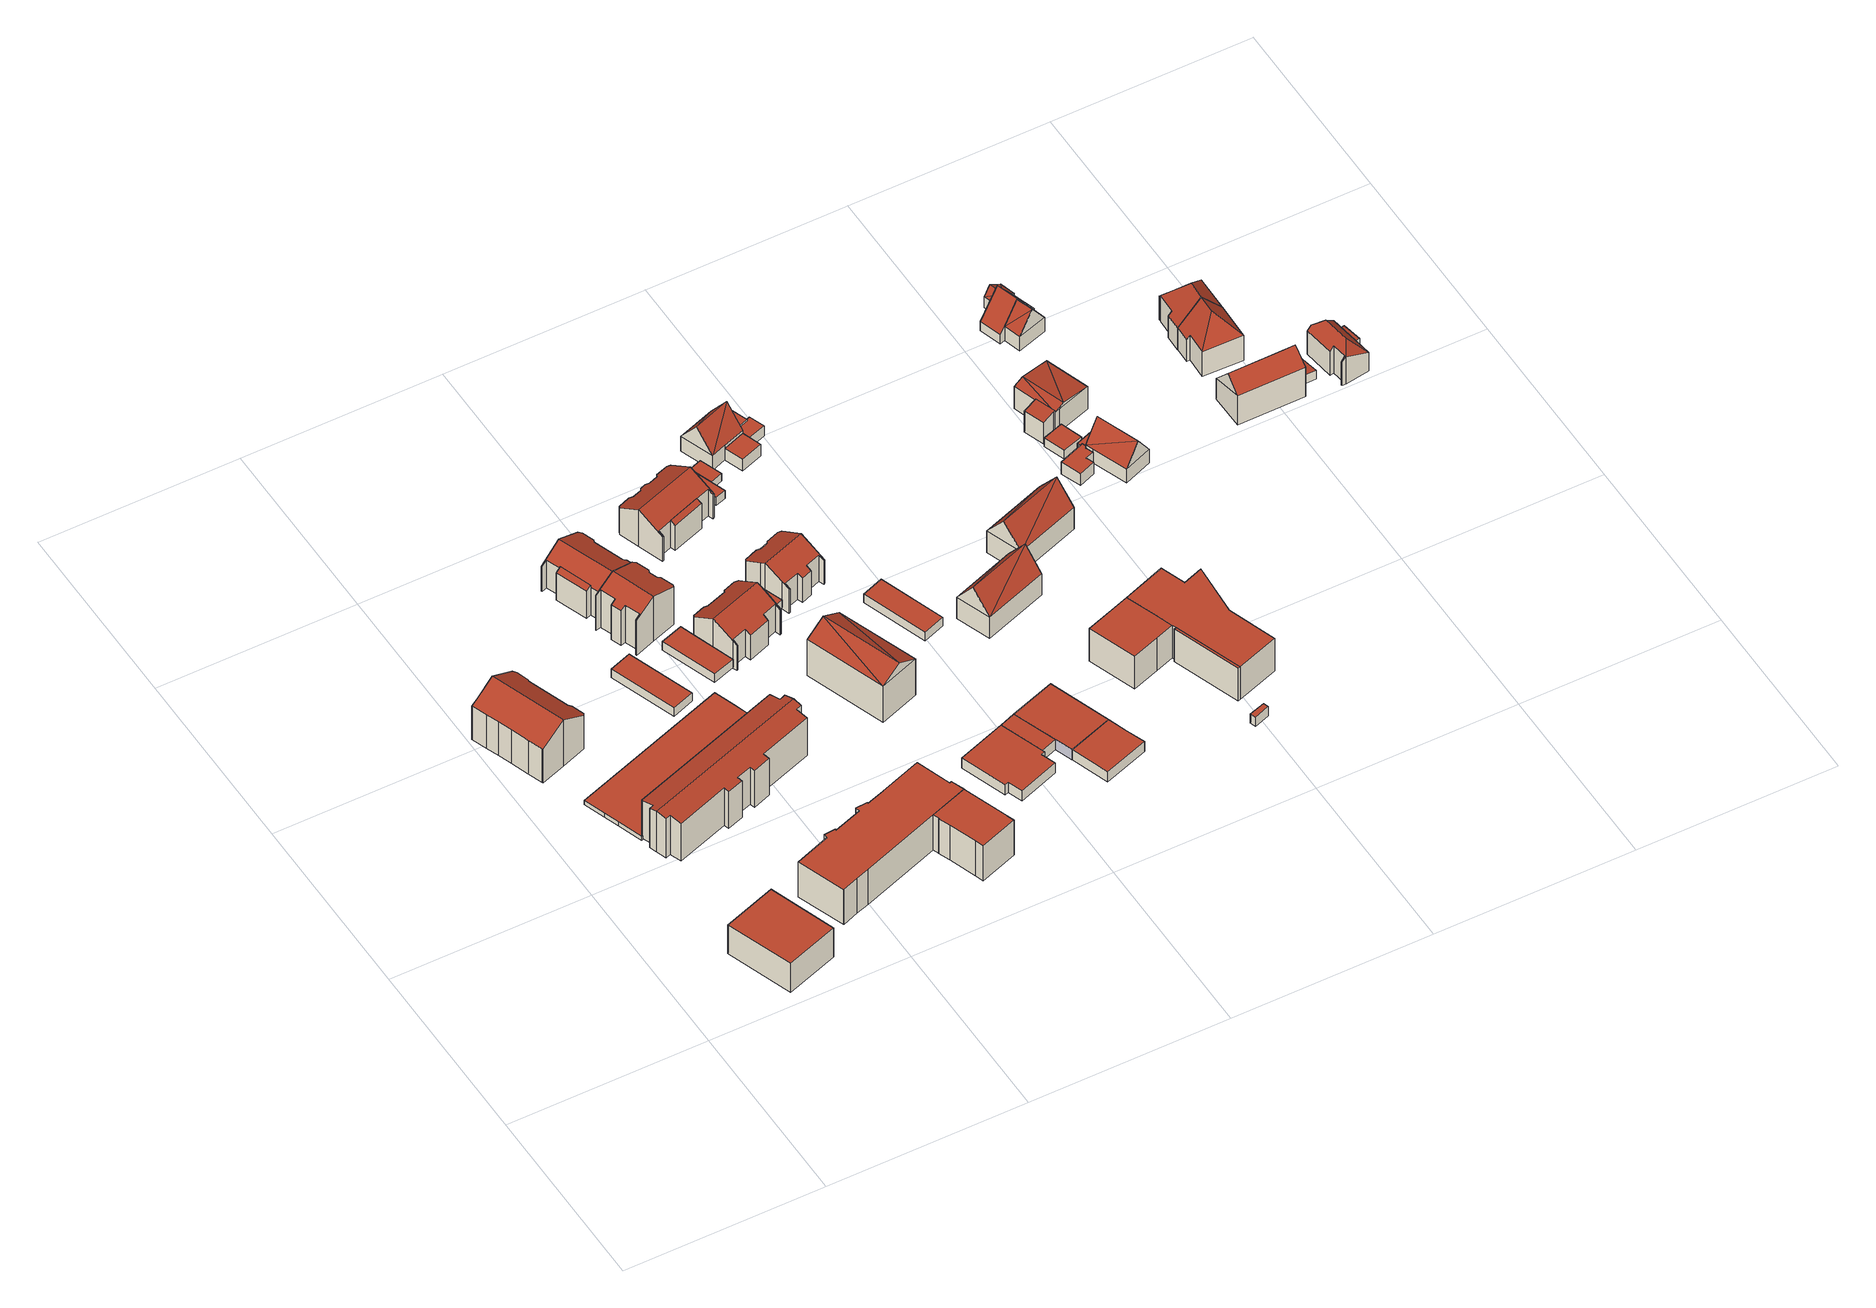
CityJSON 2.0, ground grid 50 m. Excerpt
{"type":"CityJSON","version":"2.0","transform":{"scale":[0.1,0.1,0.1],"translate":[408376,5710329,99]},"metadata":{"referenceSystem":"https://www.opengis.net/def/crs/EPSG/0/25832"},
"CityObjects":{
"building1":{"type":"Building","attributes":{"Gemeindeschluessel":"05978036","Geometrietyp2DReferenz":"3000","function":"31001_1000","roofType":"1000","measuredHeight":8.84},"geometry":[{"type":"MultiSurface","lod":"2","boundaries":[[[0,1,2,3]],[[1,4,5,2]],[[4,6,7,5]],[[6,0,3,7]],[[6,4,1,0]],[[3,2,5,7]]],"semantics":{"surfaces":[{"type":"WallSurface"},{"type":"RoofSurface"},{"type":"GroundSurface"}],"values":[0,0,0,0,1,2]}}]},
"building2":{"type":"Building","attributes":{"Gemeindeschluessel":"05978036","Geometrietyp2DReferenz":"3000","function":"31001_1000","roofType":"3100","measuredHeight":14.08},"geometry":[{"type":"MultiSurface","lod":"2","boundaries":[[[8,9,10,11]],[[9,12,13,10]],[[12,14,15,13]],[[14,16,17,15]],[[16,18,19,17]],[[18,20,21,19]],[[20,22,23,21]],[[22,24,25,23]],[[24,26,27,25]],[[26,28,29,27]],[[28,30,31,29]],[[30,32,33,31]],[[32,34,35,33]],[[34,36,37,35]],[[36,38,39,37]],[[38,40,41,39]],[[40,42,43,41]],[[42,44,45,43]],[[44,8,11,45]],[[40,38,36,34,32,30,28,26,24,22]],[[22,20,18,16,14,12,9,8,44,42,40]],[[11,10,13,15,17,19,21,23,25,27,29,31,33,35,37,39,41,43,45]]],"semantics":{"surfaces":[{"type":"WallSurface"},{"type":"RoofSurface"},{"type":"GroundSurface"}],"values":[0,0,0,0,0,0,0,0,0,0,0,0,0,0,0,0,0,0,0,1,1,2]}}]},
"building3":{"type":"Building","attributes":{"Gemeindeschluessel":"05978036","Geometrietyp2DReferenz":"3000","function":"31001_2460","roofType":"1000","measuredHeight":1.21},"geometry":[{"type":"MultiSurface","lod":"2","boundaries":[[[46,47,48,49]],[[47,50,51,48]],[[50,52,53,51]],[[52,54,55,53]],[[54,56,57,55]],[[56,58,59,57]],[[58,60,61,59]],[[60,62,63,61]],[[62,64,65,63]],[[64,66,67,65]],[[66,68,69,67]],[[68,46,49,69]],[[68,66,64,62,60,58,56,54,52,50,47,46]],[[49,48,51,53,55,57,59,61,63,65,67,69]]],"semantics":{"surfaces":[{"type":"WallSurface"},{"type":"RoofSurface"},{"type":"GroundSurface"}],"values":[0,0,0,0,0,0,0,0,0,0,0,0,1,2]}}]},
"building4":{"type":"Building","attributes":{"Gemeindeschluessel":"05978036","Geometrietyp2DReferenz":"3000","function":"31001_1000","roofType":"3100","measuredHeight":12.46},"geometry":[{"type":"MultiSurface","lod":"2","boundaries":[[[70,71,72,73]],[[71,74,75,72]],[[74,76,77,75]],[[76,78,79,77]],[[78,80,81,79]],[[80,82,83,81]],[[82,84,85,83]],[[84,86,87,85]],[[86,88,89,87]],[[88,90,91,89]],[[90,92,93,91]],[[92,94,95,93]],[[94,96,97,95]],[[96,98,99,97]],[[98,100,101,99]],[[100,102,103,101]],[[102,104,105,103]],[[104,106,107,105]],[[106,108,109,107]],[[108,110,111,109]],[[110,112,113,111]],[[112,114,115,113]],[[114,116,117,115]],[[116,70,73,117]],[[112,110,108,106,104,102,100,98,96,94]],[[94,92,90,88,86,84,82,80,78,76,74,71,70,116,114,112]],[[73,72,75,77,79,81,83,85,87,89,91,93,95,97,99,101,103,105,107,109,111,113,115,117]]],"semantics":{"surfaces":[{"type":"WallSurface"},{"type":"RoofSurface"},{"type":"GroundSurface"}],"values":[0,0,0,0,0,0,0,0,0,0,0,0,0,0,0,0,0,0,0,0,0,0,0,0,1,1,2]}}]},
"building5":{"type":"Building","attributes":{"Gemeindeschluessel":"05978036","Geometrietyp2DReferenz":"3000","function":"31001_1000"},"children":["building5-1","building5-2","building5-3"]},
"building5-1":{"type":"BuildingPart","attributes":{"roofType":"2100","measuredHeight":7.79},"parents":["building5"],"geometry":[{"type":"MultiSurface","lod":"2","boundaries":[[[118,119,120,121]],[[119,122,123,120]],[[124,118,121,125]],[[124,122,119,118]],[[121,120,123,125]],[[125,123,122,124]]],"semantics":{"surfaces":[{"type":"WallSurface"},{"type":"RoofSurface"},{"type":"GroundSurface"},{"type":"ClosureSurface"}],"values":[0,0,0,1,2,3]}}]},
"building5-2":{"type":"BuildingPart","attributes":{"roofType":"1000","measuredHeight":10.67},"parents":["building5"],"geometry":[{"type":"MultiSurface","lod":"2","boundaries":[[[126,127,128,129]],[[127,130,131,128]],[[130,132,133,131]],[[132,134,135,133]],[[134,136,137,135]],[[136,138,139,137]],[[138,140,141,139]],[[140,142,143,141]],[[142,144,145,143]],[[144,146,147,145]],[[146,144,142,140,138,136,134,132,130,127,126]],[[129,128,131,133,135,137,139,141,143,145,147]],[[146,126,129,147]]],"semantics":{"surfaces":[{"type":"WallSurface"},{"type":"RoofSurface"},{"type":"GroundSurface"},{"type":"ClosureSurface"}],"values":[0,0,0,0,0,0,0,0,0,0,1,2,3]}}]},
"building5-3":{"type":"BuildingPart","attributes":{"roofType":"1000","measuredHeight":10.67},"parents":["building5"],"geometry":[{"type":"MultiSurface","lod":"2","boundaries":[[[146,148,149,147]],[[148,150,151,149]],[[150,152,153,151]],[[152,154,155,153]],[[154,156,157,155]],[[156,158,159,157]],[[158,160,161,159]],[[160,162,163,161]],[[162,164,165,163]],[[164,166,167,165]],[[166,168,169,167]],[[168,170,171,169]],[[170,172,173,171]],[[172,174,125,173]],[[174,124,125]],[[175,176,177,123,122]],[[176,178,179,177]],[[178,126,129,179]],[[178,176,175,174,172,170,168,166,164,162,160,158,156,154,152,150,148,146,126]],[[129,147,149,151,153,155,157,159,161,163,165,167,169,171,173,125,123,177,179]],[[126,146,147,129]],[[122,124,174,175]],[[122,123,125,124]]],"semantics":{"surfaces":[{"type":"WallSurface"},{"type":"RoofSurface"},{"type":"GroundSurface"},{"type":"ClosureSurface"}],"values":[0,0,0,0,0,0,0,0,0,0,0,0,0,0,0,0,0,0,1,2,3,0,3]}}]},
"building6":{"type":"Building","attributes":{"Gemeindeschluessel":"05978036","Geometrietyp2DReferenz":"3000","function":"31001_2460","roofType":"1000","measuredHeight":2.42},"geometry":[{"type":"MultiSurface","lod":"2","boundaries":[[[180,181,182,183]],[[181,184,185,182]],[[184,186,187,185]],[[186,180,183,187]],[[186,184,181,180]],[[183,182,185,187]]],"semantics":{"surfaces":[{"type":"WallSurface"},{"type":"RoofSurface"},{"type":"GroundSurface"}],"values":[0,0,0,0,1,2]}}]},
"building7":{"type":"Building","attributes":{"Gemeindeschluessel":"05978036","Geometrietyp2DReferenz":"3000","function":"31001_1000","roofType":"3100","measuredHeight":13.78},"geometry":[{"type":"MultiSurface","lod":"2","boundaries":[[[188,189,190,191]],[[189,192,193,190]],[[192,194,195,193]],[[194,196,197,195]],[[196,198,199,197]],[[198,200,201,199]],[[200,202,203,201]],[[202,204,205,203]],[[204,206,207,205]],[[206,208,209,207]],[[208,210,211,209]],[[210,212,213,211]],[[212,214,215,213]],[[214,216,217,215]],[[216,218,219,217]],[[218,220,221,219]],[[220,222,223,221]],[[222,224,225,223]],[[224,226,227,225]],[[226,228,229,227]],[[228,188,191,229]],[[224,222,220,218,216,214,212,210,208,206]],[[206,204,202,200,198,196,194,192,189,188,228,226,224]],[[191,190,193,195,197,199,201,203,205,207,209,211,213,215,217,219,221,223,225,227,229]]],"semantics":{"surfaces":[{"type":"WallSurface"},{"type":"RoofSurface"},{"type":"GroundSurface"}],"values":[0,0,0,0,0,0,0,0,0,0,0,0,0,0,0,0,0,0,0,0,0,1,1,2]}}]},
"building8":{"type":"Building","attributes":{"Gemeindeschluessel":"05978036","Geometrietyp2DReferenz":"3000","function":"31001_1000"},"children":["building8-1","building8-2"]},
"building8-1":{"type":"BuildingPart","attributes":{"roofType":"3100","measuredHeight":11.55},"parents":["building8"],"geometry":[{"type":"MultiSurface","lod":"2","boundaries":[[[230,231,232,233]],[[234,235,236,237]],[[235,238,239,236]],[[238,240,241,239]],[[240,242,243,241]],[[242,244,245,243]],[[244,246,247,245]],[[246,248,249,247]],[[248,250,251,249]],[[250,252,253,251]],[[252,254,255,253]],[[254,256,257,255]],[[256,258,259,257]],[[258,260,261,259]],[[260,262,263,261]],[[262,264,265,263]],[[264,266,267,265]],[[266,230,233,267]],[[262,260,258,256,254,252,250,248,246,244,242]],[[242,240,238,235,234,231,230,266,264,262]],[[233,232,237,236,239,241,243,245,247,249,251,253,255,257,259,261,263,265,267]],[[237,232,231,234]]],"semantics":{"surfaces":[{"type":"WallSurface"},{"type":"RoofSurface"},{"type":"GroundSurface"},{"type":"ClosureSurface"}],"values":[0,0,0,0,0,0,0,0,0,0,0,0,0,0,0,0,0,0,1,1,2,3]}}]},
"building8-2":{"type":"BuildingPart","attributes":{"roofType":"2100","measuredHeight":9.13},"parents":["building8"],"geometry":[{"type":"MultiSurface","lod":"2","boundaries":[[[268,269,234,237,270]],[[271,272,273,232,231]],[[272,268,270,273]],[[272,271,269,268]],[[270,237,232,273]],[[231,234,269,271]],[[231,232,237,234]]],"semantics":{"surfaces":[{"type":"WallSurface"},{"type":"RoofSurface"},{"type":"GroundSurface"},{"type":"ClosureSurface"}],"values":[0,0,0,1,2,0,3]}}]},
"building9":{"type":"Building","attributes":{"Gemeindeschluessel":"05978036","Geometrietyp2DReferenz":"3000","function":"31001_2460","roofType":"1000","measuredHeight":2.5},"geometry":[{"type":"MultiSurface","lod":"2","boundaries":[[[274,275,276,277]],[[275,278,279,276]],[[278,280,281,279]],[[280,282,283,281]],[[282,274,277,283]],[[282,280,278,275,274]],[[277,276,279,281,283]]],"semantics":{"surfaces":[{"type":"WallSurface"},{"type":"RoofSurface"},{"type":"GroundSurface"}],"values":[0,0,0,0,0,1,2]}}]},
"building10":{"type":"Building","attributes":{"Gemeindeschluessel":"05978036","Geometrietyp2DReferenz":"3000","function":"51009_1610","roofType":"2100","measuredHeight":5.44},"geometry":[{"type":"MultiSurface","lod":"2","boundaries":[[[284,285,286,287]],[[285,288,289,286]],[[288,290,291,289]],[[290,284,287,291]],[[290,288,285,284]],[[286,289,291,287]]],"semantics":{"surfaces":[{"type":"WallSurface"},{"type":"RoofSurface"},{"type":"GroundSurface"}],"values":[0,0,0,0,1,2]}}]},
"building11":{"type":"Building","attributes":{"Gemeindeschluessel":"05978036","Geometrietyp2DReferenz":"3000","function":"31001_1000","roofType":"3100","measuredHeight":11.38},"geometry":[{"type":"MultiSurface","lod":"2","boundaries":[[[292,293,294,295]],[[293,296,297,294]],[[296,298,299,297]],[[298,300,301,299]],[[300,302,303,301]],[[302,304,305,303]],[[304,306,307,305]],[[306,308,309,307]],[[308,310,311,309]],[[310,312,313,311]],[[312,314,315,313]],[[314,316,317,315]],[[316,318,319,317]],[[318,320,321,319]],[[320,322,323,321]],[[322,324,325,323]],[[324,326,327,325]],[[326,328,329,327]],[[328,330,331,329]],[[330,332,333,331]],[[332,334,335,333]],[[334,336,337,335]],[[336,292,295,337]],[[332,330,328,326,324,322,320,318,316,314,312]],[[312,310,308,306,304,302,300,298,296,293,292,336,334,332]],[[295,294,297,299,301,303,305,307,309,311,313,315,317,319,321,323,325,327,329,331,333,335,337]]],"semantics":{"surfaces":[{"type":"WallSurface"},{"type":"RoofSurface"},{"type":"GroundSurface"}],"values":[0,0,0,0,0,0,0,0,0,0,0,0,0,0,0,0,0,0,0,0,0,0,0,1,1,2]}}]},
"building12":{"type":"Building","attributes":{"Gemeindeschluessel":"05978036","Geometrietyp2DReferenz":"3000","function":"31001_1000","roofType":"3100","measuredHeight":13.98},"geometry":[{"type":"MultiSurface","lod":"2","boundaries":[[[338,339,340,341]],[[339,342,343,340]],[[342,344,345,343]],[[344,338,341,345]],[[342,339,346]],[[338,344,347]],[[338,346,339]],[[346,338,347]],[[347,342,346]],[[342,347,344]],[[341,340,343,345]]],"semantics":{"surfaces":[{"type":"WallSurface"},{"type":"RoofSurface"},{"type":"GroundSurface"}],"values":[0,0,0,0,0,0,1,1,1,1,2]}}]},
"building13":{"type":"Building","attributes":{"Gemeindeschluessel":"05978036","Geometrietyp2DReferenz":"3000","function":"31001_2460","roofType":"1000","measuredHeight":2.41},"geometry":[{"type":"MultiSurface","lod":"2","boundaries":[[[348,349,350,331]],[[349,351,352,350]],[[351,353,335,352]],[[353,348,331,335]],[[353,351,349,348]],[[331,350,352,335]]],"semantics":{"surfaces":[{"type":"WallSurface"},{"type":"RoofSurface"},{"type":"GroundSurface"}],"values":[0,0,0,0,1,2]}}]},
"building14":{"type":"Building","attributes":{"Gemeindeschluessel":"05978036","Geometrietyp2DReferenz":"3000","function":"31001_2460","roofType":"1000","measuredHeight":2.48},"geometry":[{"type":"MultiSurface","lod":"2","boundaries":[[[349,354,355,350]],[[354,356,357,355]],[[356,351,352,357]],[[351,349,350,352]],[[351,356,354,349]],[[350,355,357,352]]],"semantics":{"surfaces":[{"type":"WallSurface"},{"type":"RoofSurface"},{"type":"GroundSurface"}],"values":[0,0,0,0,1,2]}}]},
"building15":{"type":"Building","attributes":{"Gemeindeschluessel":"05978036","Geometrietyp2DReferenz":"3000","function":"31001_1000"},"children":["building15-1","building15-2"]},
"building15-1":{"type":"BuildingPart","attributes":{"roofType":"2100","measuredHeight":8.29},"parents":["building15"],"geometry":[{"type":"MultiSurface","lod":"2","boundaries":[[[358,359,360,361]],[[359,362,360]],[[363,364,365,366,367]],[[364,358,361,365]],[[364,363,359,358]],[[361,360,366,365]],[[367,362,359,363]],[[367,366,360,362]]],"semantics":{"surfaces":[{"type":"WallSurface"},{"type":"RoofSurface"},{"type":"GroundSurface"},{"type":"ClosureSurface"}],"values":[0,0,0,0,1,2,0,3]}}]},
"building15-2":{"type":"BuildingPart","attributes":{"roofType":"3100","measuredHeight":11.1},"parents":["building15"],"geometry":[{"type":"MultiSurface","lod":"2","boundaries":[[[368,369,370,371]],[[369,372,373,370]],[[372,374,375,373]],[[374,376,377,375]],[[376,378,379,377]],[[378,380,381,379]],[[380,382,383,381]],[[382,384,385,383]],[[384,386,387,385]],[[386,388,389,387]],[[388,390,391,389]],[[390,392,393,391]],[[392,394,395,393]],[[394,367,366,395]],[[362,396,397,360]],[[396,398,399,397]],[[398,400,401,399]],[[400,402,403,401]],[[402,404,405,403]],[[404,406,407,405]],[[406,368,371,407]],[[402,400,398,396,362,367,394,392,390,388]],[[388,386,384,382,380,378,376,374,372,369,368,406,404,402]],[[371,370,373,375,377,379,381,383,385,387,389,391,393,395,366,360,397,399,401,403,405,407]],[[360,366,367,362]]],"semantics":{"surfaces":[{"type":"WallSurface"},{"type":"RoofSurface"},{"type":"GroundSurface"},{"type":"ClosureSurface"}],"values":[0,0,0,0,0,0,0,0,0,0,0,0,0,0,0,0,0,0,0,0,0,1,1,2,3]}}]},
"building16":{"type":"Building","attributes":{"Gemeindeschluessel":"05978036","Geometrietyp2DReferenz":"3000","function":"31001_1000","roofType":"3100","measuredHeight":10.78},"geometry":[{"type":"MultiSurface","lod":"2","boundaries":[[[408,409,410,411]],[[409,412,413,410]],[[412,414,415,413]],[[414,416,417,415]],[[416,418,419,417]],[[418,420,421,419]],[[420,422,423,421]],[[422,424,425,423]],[[424,426,427,425]],[[426,428,429,427]],[[428,430,431,429]],[[430,432,433,431]],[[432,434,435,433]],[[434,436,437,435]],[[436,438,439,437]],[[438,440,441,439]],[[440,442,443,441]],[[442,444,445,443]],[[444,446,447,445]],[[446,448,449,447]],[[448,450,451,449]],[[450,408,411,451]],[[446,444,442,440,438,436,434,432,430,428,426]],[[426,424,422,420,418,416,414,412,409,408,450,448,446]],[[411,410,413,415,417,419,421,423,425,427,429,431,433,435,437,439,441,443,445,447,449,451]]],"semantics":{"surfaces":[{"type":"WallSurface"},{"type":"RoofSurface"},{"type":"GroundSurface"}],"values":[0,0,0,0,0,0,0,0,0,0,0,0,0,0,0,0,0,0,0,0,0,0,1,1,2]}}]},
"building17":{"type":"Building","attributes":{"Gemeindeschluessel":"05978036","Geometrietyp2DReferenz":"3000","function":"31001_1000"},"children":["building17-1","building17-2","building17-3","building17-4"]},
"building17-1":{"type":"BuildingPart","attributes":{"roofType":"1000","measuredHeight":3.02},"parents":["building17"],"geometry":[{"type":"MultiSurface","lod":"2","boundaries":[[[452,453,454,455]],[[453,456,457,454]],[[458,456,453,452]],[[455,454,457,459]],[[456,458,459,457]],[[458,452,455,459]]],"semantics":{"surfaces":[{"type":"WallSurface"},{"type":"RoofSurface"},{"type":"GroundSurface"},{"type":"ClosureSurface"}],"values":[0,0,1,2,3,3]}}]},
"building17-2":{"type":"BuildingPart","attributes":{"roofType":"1000","measuredHeight":3.02},"parents":["building17"],"geometry":[{"type":"MultiSurface","lod":"2","boundaries":[[[460,461,462,463]],[[456,464,465,457]],[[464,466,467,465]],[[466,460,463,467]],[[466,464,456,458,461,460]],[[463,462,459,457,465,467]],[[459,462,461,458]],[[456,457,459,458]]],"semantics":{"surfaces":[{"type":"WallSurface"},{"type":"RoofSurface"},{"type":"GroundSurface"},{"type":"ClosureSurface"}],"values":[0,0,0,0,1,2,0,3]}}]},
"building17-3":{"type":"BuildingPart","attributes":{"roofType":"1000","measuredHeight":3.02},"parents":["building17"],"geometry":[{"type":"MultiSurface","lod":"2","boundaries":[[[461,468,469,462]],[[468,470,471,469]],[[472,452,455,473]],[[458,461,462,459]],[[458,452,472,470,468,461]],[[462,469,471,473,455,459]],[[470,472,473,471]],[[452,458,459,455]]],"semantics":{"surfaces":[{"type":"WallSurface"},{"type":"RoofSurface"},{"type":"GroundSurface"},{"type":"ClosureSurface"}],"values":[0,0,0,0,1,2,3,3]}}]},
"building17-4":{"type":"BuildingPart","attributes":{"roofType":"1000","measuredHeight":3.02},"parents":["building17"],"geometry":[{"type":"MultiSurface","lod":"2","boundaries":[[[474,472,473,475]],[[470,476,477,471]],[[476,478,479,477]],[[478,480,481,479]],[[480,482,483,481]],[[482,484,485,483]],[[484,486,487,485]],[[486,474,475,487]],[[486,484,482,480,478,476,470,472,474]],[[475,473,471,477,479,481,483,485,487]],[[472,470,471,473]]],"semantics":{"surfaces":[{"type":"WallSurface"},{"type":"RoofSurface"},{"type":"GroundSurface"},{"type":"ClosureSurface"}],"values":[0,0,0,0,0,0,0,0,1,2,3]}}]},
"building18":{"type":"Building","attributes":{"Gemeindeschluessel":"05978036","Geometrietyp2DReferenz":"3000","function":"31001_2460","roofType":"1000","measuredHeight":2.33},"geometry":[{"type":"MultiSurface","lod":"2","boundaries":[[[488,489,490,491]],[[489,492,493,490]],[[492,494,495,493]],[[494,488,491,495]],[[494,492,489,488]],[[491,490,493,495]]],"semantics":{"surfaces":[{"type":"WallSurface"},{"type":"RoofSurface"},{"type":"GroundSurface"}],"values":[0,0,0,0,1,2]}}]},
"building19":{"type":"Building","attributes":{"Gemeindeschluessel":"05978036","Geometrietyp2DReferenz":"3000","function":"31001_2460","roofType":"1000","measuredHeight":2.64},"geometry":[{"type":"MultiSurface","lod":"2","boundaries":[[[496,497,498,499]],[[497,500,501,498]],[[500,502,503,501]],[[502,496,499,503]],[[502,500,497,496]],[[499,498,501,503]]],"semantics":{"surfaces":[{"type":"WallSurface"},{"type":"RoofSurface"},{"type":"GroundSurface"}],"values":[0,0,0,0,1,2]}}]},
"building20":{"type":"Building","attributes":{"Gemeindeschluessel":"05978036","Geometrietyp2DReferenz":"3000","function":"31001_2460","roofType":"1000","measuredHeight":2.39},"geometry":[{"type":"MultiSurface","lod":"2","boundaries":[[[504,505,506,507]],[[505,508,509,506]],[[508,510,511,509]],[[510,504,507,511]],[[510,508,505,504]],[[507,506,509,511]]],"semantics":{"surfaces":[{"type":"WallSurface"},{"type":"RoofSurface"},{"type":"GroundSurface"}],"values":[0,0,0,0,1,2]}}]},
"building21":{"type":"Building","attributes":{"Gemeindeschluessel":"05978036","Geometrietyp2DReferenz":"3000","function":"31001_1000"},"children":["building21-1","building21-2","building21-3"]},
"building21-1":{"type":"BuildingPart","attributes":{"roofType":"1000","measuredHeight":3.82},"parents":["building21"],"geometry":[{"type":"MultiSurface","lod":"2","boundaries":[[[512,513,514,515]],[[513,516,517,514]],[[516,518,519,517]],[[520,512,515,521]],[[520,518,516,513,512]],[[515,514,517,519,521]],[[521,519,518,520]]],"semantics":{"surfaces":[{"type":"WallSurface"},{"type":"RoofSurface"},{"type":"GroundSurface"},{"type":"ClosureSurface"}],"values":[0,0,0,0,1,2,3]}}]},
"building21-2":{"type":"BuildingPart","attributes":{"roofType":"3100","measuredHeight":10.37},"parents":["building21"],"geometry":[{"type":"MultiSurface","lod":"2","boundaries":[[[522,523,521,524]],[[523,520,521]],[[525,519,518]],[[525,526,527,528,519]],[[529,530,531,532,533]],[[530,534,535,531]],[[534,522,524,535]],[[536,537,538,522]],[[536,522,534]],[[530,537,536]],[[530,529,526,539,537]],[[523,538,537,539,525]],[[525,539,526]],[[522,538,523]],[[530,536,534]],[[524,521,519,528,532,531,535]],[[518,520,523,525]],[[518,519,521,520]],[[533,527,526,529]],[[533,532,528,527]]],"semantics":{"surfaces":[{"type":"WallSurface"},{"type":"RoofSurface"},{"type":"GroundSurface"},{"type":"ClosureSurface"}],"values":[0,0,0,0,0,0,0,1,1,1,1,0,0,0,0,2,0,3,0,3]}}]},
"building21-3":{"type":"BuildingPart","attributes":{"roofType":"1000","measuredHeight":3.63},"parents":["building21"],"geometry":[{"type":"MultiSurface","lod":"2","boundaries":[[[527,540,541,528]],[[540,542,543,541]],[[542,544,545,543]],[[544,533,532,545]],[[533,544,542,540,527]],[[528,541,543,545,532]],[[528,532,533,527]]],"semantics":{"surfaces":[{"type":"WallSurface"},{"type":"RoofSurface"},{"type":"GroundSurface"},{"type":"ClosureSurface"}],"values":[0,0,0,0,1,2,3]}}]},
"building22":{"type":"Building","attributes":{"Gemeindeschluessel":"05978036","Geometrietyp2DReferenz":"3000","function":"31001_1000","roofType":"3100","measuredHeight":12.55},"geometry":[{"type":"MultiSurface","lod":"2","boundaries":[[[546,547,548,549]],[[547,550,551,548]],[[550,552,553,551]],[[552,546,549,553]],[[550,547,554]],[[546,552,555]],[[547,555,554]],[[555,547,546]],[[552,554,555]],[[554,552,550]],[[549,548,551,553]]],"semantics":{"surfaces":[{"type":"WallSurface"},{"type":"RoofSurface"},{"type":"GroundSurface"}],"values":[0,0,0,0,0,0,1,1,1,1,2]}}]},
"building23":{"type":"Building","attributes":{"Gemeindeschluessel":"05978036","Geometrietyp2DReferenz":"3000","function":"51009_1610","roofType":"1000","measuredHeight":3.29},"geometry":[{"type":"MultiSurface","lod":"2","boundaries":[[[556,540,557,558]],[[540,527,559,557]],[[527,560,561,559]],[[560,562,563,561]],[[562,564,565,563]],[[564,566,567,565]],[[566,556,558,567]],[[566,564,562,560,527,540,556]],[[558,557,559,561,563,565,567]]],"semantics":{"surfaces":[{"type":"WallSurface"},{"type":"RoofSurface"},{"type":"GroundSurface"}],"values":[0,0,0,0,0,0,0,1,2]}}]},
"building24":{"type":"Building","attributes":{"Gemeindeschluessel":"05978036","Geometrietyp2DReferenz":"3000","function":"31001_2500","roofType":"1000","measuredHeight":2.84},"geometry":[{"type":"MultiSurface","lod":"2","boundaries":[[[568,569,570,571]],[[569,572,573,570]],[[572,574,575,573]],[[574,568,571,575]],[[574,572,569,568]],[[571,570,573,575]]],"semantics":{"surfaces":[{"type":"WallSurface"},{"type":"RoofSurface"},{"type":"GroundSurface"}],"values":[0,0,0,0,1,2]}}]},
"building25":{"type":"Building","attributes":{"Gemeindeschluessel":"05978036","Geometrietyp2DReferenz":"3000","function":"31001_1100"},"children":["building25-1","building25-2","building25-3"]},
"building25-1":{"type":"BuildingPart","attributes":{"roofType":"1000","measuredHeight":9.95},"parents":["building25"],"geometry":[{"type":"MultiSurface","lod":"2","boundaries":[[[576,577,578,579]],[[580,581,582,583]],[[581,576,579,582]],[[581,580,577,576]],[[579,578,583,582]],[[577,580,583,578]]],"semantics":{"surfaces":[{"type":"WallSurface"},{"type":"RoofSurface"},{"type":"GroundSurface"},{"type":"ClosureSurface"}],"values":[0,0,0,1,2,3]}}]},
"building25-2":{"type":"BuildingPart","attributes":{"roofType":"1000","measuredHeight":9.95},"parents":["building25"],"geometry":[{"type":"MultiSurface","lod":"2","boundaries":[[[584,585,586,587]],[[585,588,589,586]],[[588,590,591,589]],[[590,580,583,591]],[[577,592,593,578]],[[594,595,596,597]],[[595,584,587,596]],[[595,594,598,592,577,580,590,588,585,584]],[[587,586,589,591,583,578,593,599,597,596]],[[580,577,578,583]],[[592,598,599,593]],[[597,599,598,594]]],"semantics":{"surfaces":[{"type":"WallSurface"},{"type":"RoofSurface"},{"type":"GroundSurface"},{"type":"ClosureSurface"}],"values":[0,0,0,0,0,0,0,1,2,3,3,3]}}]},
"building25-3":{"type":"BuildingPart","attributes":{"roofType":"1000","measuredHeight":9.95},"parents":["building25"],"geometry":[{"type":"MultiSurface","lod":"2","boundaries":[[[592,600,601,593]],[[600,602,603,601]],[[602,604,605,603]],[[604,606,607,605]],[[606,594,597,607]],[[594,606,604,602,600,592,598]],[[599,593,601,603,605,607,597]],[[598,592,593,599]],[[594,598,599,597]]],"semantics":{"surfaces":[{"type":"WallSurface"},{"type":"RoofSurface"},{"type":"GroundSurface"},{"type":"ClosureSurface"}],"values":[0,0,0,0,0,1,2,3,3]}}]},
"building26":{"type":"Building","attributes":{"Gemeindeschluessel":"05978036","Geometrietyp2DReferenz":"3000","function":"31001_1000","roofType":"3100","measuredHeight":12.78},"geometry":[{"type":"MultiSurface","lod":"2","boundaries":[[[608,609,610,611]],[[609,612,613,610]],[[612,614,615,613]],[[614,608,611,615]],[[612,609,616]],[[608,614,617]],[[609,617,616]],[[617,609,608]],[[614,616,617]],[[616,614,612]],[[611,610,613,615]]],"semantics":{"surfaces":[{"type":"WallSurface"},{"type":"RoofSurface"},{"type":"GroundSurface"}],"values":[0,0,0,0,0,0,1,1,1,1,2]}}]},
"building27":{"type":"Building","attributes":{"Gemeindeschluessel":"05978036","Geometrietyp2DReferenz":"3000","function":"31001_1000","roofType":"1000","measuredHeight":3.6},"geometry":[{"type":"MultiSurface","lod":"2","boundaries":[[[618,619,620,621]],[[619,622,623,620]],[[622,624,625,623]],[[624,626,627,625]],[[626,628,629,627]],[[628,630,631,629]],[[630,632,633,631]],[[632,618,621,633]],[[632,630,628,626,624,622,619,618]],[[621,620,623,625,627,629,631,633]]],"semantics":{"surfaces":[{"type":"WallSurface"},{"type":"RoofSurface"},{"type":"GroundSurface"}],"values":[0,0,0,0,0,0,0,0,1,2]}}]},
"building28":{"type":"Building","attributes":{"Gemeindeschluessel":"05978036","Geometrietyp2DReferenz":"3000","function":"31001_2460","roofType":"1000","measuredHeight":2.51},"geometry":[{"type":"MultiSurface","lod":"2","boundaries":[[[634,635,636,637]],[[635,638,639,636]],[[638,640,641,639]],[[640,642,643,641]],[[642,644,645,643]],[[644,634,637,645]],[[644,642,640,638,635,634]],[[637,636,639,641,643,645]]],"semantics":{"surfaces":[{"type":"WallSurface"},{"type":"RoofSurface"},{"type":"GroundSurface"}],"values":[0,0,0,0,0,0,1,2]}}]},
"building29":{"type":"Building","attributes":{"Gemeindeschluessel":"05978036","Geometrietyp2DReferenz":"3000","function":"31001_2460","roofType":"1000","measuredHeight":2.75},"geometry":[{"type":"MultiSurface","lod":"2","boundaries":[[[646,647,648,649]],[[647,650,651,648]],[[650,652,653,651]],[[652,654,655,653]],[[654,646,649,655]],[[654,652,650,647,646]],[[649,648,651,653,655]]],"semantics":{"surfaces":[{"type":"WallSurface"},{"type":"RoofSurface"},{"type":"GroundSurface"}],"values":[0,0,0,0,0,1,2]}}]},
"building30":{"type":"Building","attributes":{"Gemeindeschluessel":"05978036","Geometrietyp2DReferenz":"3000","function":"31001_1000","roofType":"3100","measuredHeight":9.86},"geometry":[{"type":"MultiSurface","lod":"2","boundaries":[[[656,657,658,659]],[[657,660,661,658]],[[660,662,663,661]],[[662,664,665,663]],[[664,666,667,665]],[[666,668,669,667]],[[668,656,659,669]],[[656,668,670,671]],[[671,672,656]],[[672,671,673,662]],[[662,660,657,672]],[[664,673,671,670,666]],[[662,673,664]],[[666,670,668]],[[656,672,657]],[[659,658,661,663,665,667,669]]],"semantics":{"surfaces":[{"type":"WallSurface"},{"type":"RoofSurface"},{"type":"GroundSurface"}],"values":[0,0,0,0,0,0,0,1,1,1,1,0,0,0,0,2]}}]},
"building31":{"type":"Building","attributes":{"Gemeindeschluessel":"05978036","Geometrietyp2DReferenz":"3000","function":"31001_1000"},"children":["building31-1","building31-2"]},
"building31-1":{"type":"BuildingPart","attributes":{"roofType":"3100","measuredHeight":7.76},"parents":["building31"],"geometry":[{"type":"MultiSurface","lod":"2","boundaries":[[[674,675,676,677]],[[675,678,679,676]],[[680,681,682,683]],[[681,684,685,682]],[[684,674,677,685]],[[684,686,674]],[[684,687,686]],[[678,688,686,687]],[[687,681,680,678]],[[675,688,678]],[[674,686,688,675]],[[687,684,681]],[[677,676,679,683,682,685]],[[683,679,678,680]]],"semantics":{"surfaces":[{"type":"WallSurface"},{"type":"RoofSurface"},{"type":"GroundSurface"},{"type":"ClosureSurface"}],"values":[0,0,0,0,0,1,1,1,1,0,0,0,2,3]}}]},
"building31-2":{"type":"BuildingPart","attributes":{"roofType":"2100","measuredHeight":7.27},"parents":["building31"],"geometry":[{"type":"MultiSurface","lod":"2","boundaries":[[[689,690,680,683,691]],[[692,693,694,679,678]],[[693,695,696,694]],[[695,689,691,696]],[[695,693,692,690,689]],[[691,683,679,694,696]],[[678,680,690,692]],[[678,679,683,680]]],"semantics":{"surfaces":[{"type":"WallSurface"},{"type":"RoofSurface"},{"type":"GroundSurface"},{"type":"ClosureSurface"}],"values":[0,0,0,0,1,2,0,3]}}]},
"building32":{"type":"Building","attributes":{"Gemeindeschluessel":"05978036","Geometrietyp2DReferenz":"3000","function":"31001_1000"},"children":["building32-1","building32-2","building32-3"]},
"building32-1":{"type":"BuildingPart","attributes":{"roofType":"3100","measuredHeight":5.86},"parents":["building32"],"geometry":[{"type":"MultiSurface","lod":"2","boundaries":[[[697,698,699,700]],[[698,701,702,699]],[[701,703,704,705,702]],[[701,698,706]],[[698,707,706]],[[707,698,697]],[[701,707,708,703]],[[707,701,706]],[[700,699,702,705]],[[704,703,709]],[[700,705,704,709,697]],[[708,709,703]],[[697,709,708,707]]],"semantics":{"surfaces":[{"type":"WallSurface"},{"type":"RoofSurface"},{"type":"GroundSurface"},{"type":"ClosureSurface"}],"values":[0,0,0,0,1,1,1,1,2,0,3,0,3]}}]},
"building32-2":{"type":"BuildingPart","attributes":{"roofType":"3100","measuredHeight":9.7},"parents":["building32"],"geometry":[{"type":"MultiSurface","lod":"2","boundaries":[[[710,711,712,713]],[[711,714,715,712]],[[714,716,697,700,715]],[[704,717,718,705]],[[717,719,720,718]],[[719,721,720]],[[722,723,724]],[[722,710,713,723]],[[725,719,717,704,709,708,716,714]],[[714,711,710,722,726,727,725]],[[713,712,715,700,705,718,720,728,723]],[[708,707,697,716]],[[704,705,700,697,709]],[[709,697,707,708]],[[727,721,719,725]],[[728,720,721,729]],[[729,721,727]],[[722,724,726]],[[728,729,724,723]],[[724,729,727,726]]],"semantics":{"surfaces":[{"type":"WallSurface"},{"type":"RoofSurface"},{"type":"GroundSurface"},{"type":"ClosureSurface"}],"values":[0,0,0,0,0,0,0,0,1,1,2,0,3,3,0,3,3,0,3,3]}}]},
"building32-3":{"type":"BuildingPart","attributes":{"roofType":"3100","measuredHeight":9.74},"parents":["building32"],"geometry":[{"type":"MultiSurface","lod":"2","boundaries":[[[730,731,732,733]],[[731,724,723,732]],[[721,730,733,720]],[[734,730,721,727]],[[730,734,735]],[[724,735,734,726]],[[735,724,731]],[[730,735,731]],[[733,732,723,728,720]],[[720,728,729,721]],[[728,723,724,729]],[[726,734,727]],[[729,727,721]],[[724,726,727,729]]],"semantics":{"surfaces":[{"type":"WallSurface"},{"type":"RoofSurface"},{"type":"GroundSurface"},{"type":"ClosureSurface"}],"values":[0,0,0,1,1,1,1,0,2,3,3,0,3,3]}}]},
"building33":{"type":"Building","attributes":{"Gemeindeschluessel":"05978036","Geometrietyp2DReferenz":"3000","function":"31001_1000","roofType":"5000","measuredHeight":12.01},"geometry":[{"type":"MultiSurface","lod":"2","boundaries":[[[736,737,738,739]],[[737,740,741,738]],[[740,742,743,741]],[[742,736,739,743]],[[740,737,744,745]],[[744,736,742,745]],[[737,736,744]],[[742,740,745]],[[739,738,741,743]]],"semantics":{"surfaces":[{"type":"WallSurface"},{"type":"RoofSurface"},{"type":"GroundSurface"}],"values":[0,0,0,0,1,1,0,0,2]}}]},
"building34":{"type":"Building","attributes":{"Gemeindeschluessel":"05978036","Geometrietyp2DReferenz":"3000","function":"31001_1000","roofType":"5000","measuredHeight":13.21},"geometry":[{"type":"MultiSurface","lod":"2","boundaries":[[[746,747,748,749]],[[747,750,751,748]],[[750,752,753,751]],[[752,754,755,753]],[[754,756,757,755]],[[756,758,759,757]],[[758,746,749,759]],[[754,752,760]],[[752,750,747,760]],[[747,746,758,756,754,760]],[[749,748,751,753,755,757,759]]],"semantics":{"surfaces":[{"type":"WallSurface"},{"type":"RoofSurface"},{"type":"GroundSurface"}],"values":[0,0,0,0,0,0,0,1,1,1,2]}}]},
"building35":{"type":"Building","attributes":{"Gemeindeschluessel":"05978036","Geometrietyp2DReferenz":"3000","function":"31001_1000","roofType":"5000","measuredHeight":13.31},"geometry":[{"type":"MultiSurface","lod":"2","boundaries":[[[746,761,762,763]],[[761,764,765,762]],[[764,766,767,765]],[[766,768,769,767]],[[768,770,771,769]],[[770,772,773,771]],[[772,774,775,773]],[[774,776,777,775]],[[776,750,778,777]],[[750,747,779,778]],[[747,746,763,779]],[[776,774,772,770,768,780]],[[768,766,764,761,746,747,780]],[[747,750,776,780]],[[763,762,765,767,769,771,773,775,777,778,779]]],"semantics":{"surfaces":[{"type":"WallSurface"},{"type":"RoofSurface"},{"type":"GroundSurface"}],"values":[0,0,0,0,0,0,0,0,0,0,0,1,1,1,2]}}]},
"building36":{"type":"Building","attributes":{"Gemeindeschluessel":"05978036","Geometrietyp2DReferenz":"3000","function":"31001_2460","roofType":"2100","measuredHeight":2.71},"geometry":[{"type":"MultiSurface","lod":"2","boundaries":[[[781,782,783,739]],[[782,784,785,783]],[[784,786,787,785]],[[786,788,789,787]],[[788,781,739,789]],[[788,786,784,782,781]],[[739,783,785,787,789]]],"semantics":{"surfaces":[{"type":"WallSurface"},{"type":"RoofSurface"},{"type":"GroundSurface"}],"values":[0,0,0,0,0,1,2]}}]},
"building37":{"type":"Building","attributes":{"Gemeindeschluessel":"05978036","Geometrietyp2DReferenz":"3000","function":"31001_1000","roofType":"3200","measuredHeight":10.54},"geometry":[{"type":"MultiSurface","lod":"2","boundaries":[[[790,791,792,793]],[[791,794,795,792]],[[794,796,797,795]],[[796,798,799,797]],[[798,800,801,799]],[[800,802,803,801]],[[802,804,805,803]],[[804,806,807,805]],[[806,808,809,807]],[[808,810,811,809]],[[810,790,793,811]],[[806,804,812]],[[800,798,813]],[[804,802,800,813,812]],[[798,796,794,791,790,810,808,806,812,813]],[[793,792,795,797,799,801,803,805,807,809,811]]],"semantics":{"surfaces":[{"type":"WallSurface"},{"type":"RoofSurface"},{"type":"GroundSurface"}],"values":[0,0,0,0,0,0,0,0,0,0,0,1,1,1,1,2]}}]},
"building38":{"type":"Building","attributes":{"Gemeindeschluessel":"05978036","Geometrietyp2DReferenz":"3000","function":"31001_2460","roofType":"2100","measuredHeight":2.73},"geometry":[{"type":"MultiSurface","lod":"2","boundaries":[[[814,815,816,817]],[[815,818,803,816]],[[818,819,801,803]],[[819,814,817,801]],[[819,818,815,814]],[[817,816,803,801]]],"semantics":{"surfaces":[{"type":"WallSurface"},{"type":"RoofSurface"},{"type":"GroundSurface"}],"values":[0,0,0,0,1,2]}}]}
},
"vertices":[
[148,173,133],[281,219,133],[281,219,45],[148,173,45],[339,52,133],[339,52,45],[207,6,133],[207,6,45],
[62,876,116],[46,920,116],[46,920,13],[62,876,13],[34,955,116],[34,955,13],[23,986,116],[23,986,13],[9,1023,116],[9,1023,13],[8,1025,116],[8,1025,13],[23,1030,124],[23,1030,13],[72,1048,154],[72,1048,13],[135,1071,116],[135,1071,13],[143,1067,112],[143,1067,13],[154,1035,112],[154,1035,13],[151,1028,116],[151,1028,13],[187,925,116],[187,925,13],[195,921,112],[195,921,13],[206,889,112],[206,889,13],[202,881,116],[202,881,13],[139,859,154],[139,859,13],[76,836,116],[76,836,13],[75,839,116],[75,839,13],
[128,667,45],[110,721,45],[110,721,33],[128,667,33],[512,859,45],[512,859,33],[529,810,45],[529,810,33],[544,766,45],[544,766,33],[565,707,45],[565,707,33],[560,705,45],[560,705,33],[559,706,45],[559,706,33],[165,571,45],[165,571,33],[166,567,45],[166,567,33],[163,566,45],[163,566,33],[142,628,45],[142,628,33],
[594,605,152],[459,559,152],[459,559,37],[594,605,37],[465,544,149],[465,544,37],[419,528,149],[419,528,37],[415,540,151],[415,540,37],[377,527,151],[377,527,37],[381,515,149],[381,515,37],[340,501,149],[340,501,37],[336,514,151],[336,514,37],[203,468,151],[203,468,37],[193,496,157],[193,496,37],[180,492,157],[180,492,37],[171,517,162],[171,517,37],[165,536,158],[165,536,37],[176,540,158],[176,540,37],[166,567,152],[166,567,37],[165,571,152],[165,571,37],[559,706,152],[559,706,37],[560,705,152],[560,705,37],[569,678,157],[569,678,37],[584,684,157],[584,684,37],[592,661,162],[592,661,37],[599,640,157],[599,640,37],[584,634,157],[584,634,37],
[625,351,116],[730,388,116],[730,388,39],[625,351,39],[734,378,117],[734,378,39],[628,341,117],[628,341,39],
[781,259,146],[782,256,146],[782,256,39],[781,259,39],[821,146,146],[821,146,39],[820,146,146],[820,146,39],[827,126,146],[827,126,39],[732,92,146],[732,92,39],[725,113,146],[725,113,39],[701,181,146],[701,181,39],[690,210,146],[690,210,39],[691,210,146],[691,210,39],[685,226,146],[685,226,39],
[484,155,146],[484,155,39],[450,144,146],[450,144,39],[410,129,146],[410,129,39],[408,129,146],[408,129,39],[365,249,146],[365,249,39],[455,281,146],[455,281,39],[454,292,146],[454,292,39],[483,294,146],[483,294,39],[484,291,146],[484,291,39],[554,315,146],[554,315,39],[553,327,146],[553,327,39],[582,329,146],[582,329,39],[583,326,146],[583,326,39],[628,341,146],[734,378,146],[764,291,146],[764,291,39],[769,293,146],[769,293,39],
[352,1025,51],[408,1045,51],[408,1045,26],[352,1025,26],[467,877,51],[467,877,26],[411,857,51],[411,857,26],
[447,1066,135],[433,1104,135],[433,1104,21],[447,1066,21],[420,1100,128],[420,1100,21],[411,1126,127],[411,1126,21],[424,1131,135],[424,1131,21],[410,1169,135],[410,1169,21],[397,1165,128],[397,1165,21],[396,1167,128],[396,1167,21],[415,1174,139],[415,1174,21],[449,1186,158],[449,1186,21],[510,1208,135],[510,1208,21],[518,1204,133],[518,1204,21],[530,1171,133],[530,1171,21],[526,1163,135],[526,1163,21],[533,1143,135],[533,1143,21],[541,1139,133],[541,1139,21],[553,1107,133],[553,1107,21],[549,1099,135],[549,1099,21],[487,1077,158],[487,1077,21],[435,1058,127],[435,1058,21],[434,1061,127],[434,1061,21],
[427,1182,98],[414,1218,98],[414,1218,13],[427,1182,13],[385,1299,98],[372,1335,98],[372,1335,13],[385,1299,13],[359,1331,88],[359,1331,13],[358,1333,88],[358,1333,13],[412,1352,128],[412,1352,13],[472,1374,98],[472,1374,13],[480,1370,95],[480,1370,13],[491,1339,95],[491,1339,13],[487,1331,98],[487,1331,13],[514,1256,98],[514,1256,13],[522,1253,95],[522,1253,13],[533,1223,95],[533,1223,13],[529,1214,98],[529,1214,13],[510,1208,107],[510,1208,13],[469,1193,128],[469,1193,13],[415,1174,88],[415,1174,13],[414,1177,88],[414,1177,13],
[372,1294,96],[385,1299,104],[372,1294,13],[414,1218,104],[401,1213,96],[401,1213,13],
[488,1042,50],[545,1061,50],[545,1061,25],[488,1042,25],[557,1025,50],[557,1025,25],[593,921,50],[593,921,25],[537,902,50],[537,902,25],
[769,293,85],[779,296,96],[779,296,42],[769,293,42],[792,259,96],[792,259,42],[782,256,85],[782,256,42],
[730,957,97],[726,970,105],[726,970,22],[730,957,22],[689,957,105],[689,957,22],[693,944,97],[693,944,22],[638,924,97],[638,924,22],[633,938,105],[633,938,22],[596,925,105],[596,925,22],[600,912,97],[600,912,22],[597,911,97],[597,911,22],[593,921,104],[593,921,22],[575,974,136],[575,974,22],[557,1025,105],[557,1025,22],[561,1033,101],[561,1033,22],[592,1044,101],[592,1044,22],[600,1040,105],[600,1040,22],[651,1057,105],[651,1057,22],[655,1065,101],[655,1065,22],[685,1076,101],[685,1076,22],[694,1072,105],[694,1072,22],[697,1062,111],[697,1062,22],[711,1021,136],[711,1021,22],[717,1005,126],[717,1005,22],[733,958,97],[733,958,22],
[819,859,133],[891,657,133],[891,657,23],[819,859,23],[790,621,133],[790,621,23],[719,823,133],[719,823,23],[841,639,163],[769,841,163],
[697,1062,46],[726,1072,46],[726,1072,22],[746,1015,46],[746,1015,22],[717,1005,46],
[754,1081,46],[754,1081,22],[774,1025,46],[774,1025,22],
[667,1296,86],[663,1309,93],[663,1309,10],[667,1296,10],[663,1309,91],[745,1338,93],[749,1325,86],[749,1325,10],[745,1338,10],[745,1338,91],
[622,1416,87],[631,1412,91],[631,1412,10],[622,1416,10],[654,1420,91],[654,1420,10],[658,1428,87],[658,1428,10],[673,1434,87],[673,1434,10],[681,1430,91],[681,1430,10],[705,1438,91],[705,1438,10],[709,1447,87],[709,1447,10],[739,1457,87],[739,1457,10],[747,1453,91],[747,1453,10],[766,1402,121],[766,1402,10],[788,1339,83],[788,1339,10],[785,1337,83],[785,1337,10],[780,1350,91],[780,1350,10],[627,1296,91],[627,1296,10],[631,1283,83],[631,1283,10],[628,1282,83],[628,1282,10],[606,1346,121],[606,1346,10],[588,1397,91],[588,1397,10],[592,1405,87],[592,1405,10],
[883,1056,98],[845,1043,98],[845,1043,18],[883,1056,18],[849,1030,91],[849,1030,18],[822,1020,91],[822,1020,18],[817,1033,98],[817,1033,18],[779,1020,98],[779,1020,18],[784,1007,91],[784,1007,18],[781,1006,91],[781,1006,18],[774,1025,101],[774,1025,18],[758,1070,126],[758,1070,18],[754,1081,119],[754,1081,18],[741,1120,98],[741,1120,18],[744,1128,94],[744,1128,18],[777,1140,94],[777,1140,18],[786,1136,98],[786,1136,18],[806,1143,98],[806,1143,18],[810,1151,94],[810,1151,18],[843,1163,94],[843,1163,18],[851,1159,98],[851,1159,18],[869,1108,126],[869,1108,18],[891,1044,91],[891,1044,18],[888,1043,91],[888,1043,18],
[1021,462,71],[1134,501,71],[1134,501,40],[1021,462,40],[1188,347,71],[1188,347,40],[1076,308,71],[1076,308,40],
[1109,213,71],[1076,307,71],[1076,307,40],[1109,213,40],[1205,298,71],[1205,298,40],[1222,252,71],[1222,252,40],
[1060,352,71],[1060,352,40],[1020,338,71],[1020,338,40],[981,448,71],[981,448,40],
[859,405,71],[859,405,40],[1022,332,71],[1022,332,40],[1012,328,71],[1012,328,40],[1025,292,71],[1025,292,40],[922,256,71],[922,256,40],[909,292,71],[909,292,40],[900,289,71],[900,289,40],
[808,1464,32],[838,1379,32],[838,1379,8],[808,1464,8],[811,1370,32],[811,1370,8],[780,1455,32],[780,1455,8],
[931,948,51],[986,968,51],[986,968,25],[931,948,25],[1043,804,51],[1043,804,25],[988,784,51],[988,784,25],
[806,1472,32],[837,1483,32],[837,1483,8],[806,1472,8],[857,1427,32],[857,1427,8],[826,1416,32],[826,1416,8],
[958,1577,48],[976,1527,48],[976,1527,10],[958,1577,10],[977,1524,48],[977,1524,10],[943,1512,48],[943,1512,10],[924,1565,48],[924,1565,10],
[919,1579,55],[924,1565,55],[919,1579,10],[943,1512,55],[949,1496,55],[949,1496,46],[949,1496,10],[893,1476,55],[855,1462,55],[855,1462,10],[893,1476,10],[893,1476,46],[825,1546,55],[825,1546,10],[840,1504,114],[934,1537,114],[924,1565,75],[943,1512,78],
[956,1477,46],[956,1477,10],[966,1448,46],[966,1448,10],[910,1429,46],[910,1429,10],
[1076,802,97],[1237,859,97],[1237,859,32],[1076,802,32],[1268,771,97],[1268,771,32],[1107,715,97],[1107,715,32],[1253,815,158],[1092,758,158],
[1000,1492,46],[956,1477,14],[1000,1492,14],[949,1496,14],[943,1512,46],[943,1512,14],[977,1524,46],[977,1524,14],[976,1527,46],[976,1527,14],[986,1531,46],[986,1531,14],
[1456,205,77],[1496,218,77],[1496,218,49],[1456,205,49],[1500,204,77],[1500,204,49],[1461,190,77],[1461,190,49],
[1411,453,139],[1417,454,139],[1417,454,39],[1411,453,39],[1477,284,139],[1471,282,139],[1471,282,39],[1477,284,39],
[1500,561,139],[1550,579,139],[1550,579,39],[1500,561,39],[1541,443,139],[1541,443,39],[1583,321,139],[1583,321,39],[1413,464,139],[1413,464,39],[1370,585,139],[1478,623,139],[1478,623,39],[1370,585,39],[1398,508,139],[1398,508,39],
[1366,448,139],[1366,448,39],[1297,424,139],[1297,424,39],[1255,545,139],[1255,545,39],[1324,569,139],[1324,569,39],
[1231,941,96],[1395,999,96],[1395,999,30],[1231,941,30],[1427,908,96],[1427,908,30],[1263,850,96],[1263,850,30],[1411,953,158],[1247,896,158],
[1546,1030,65],[1505,1014,65],[1505,1014,29],[1546,1030,29],[1486,1065,65],[1486,1065,29],[1553,1090,65],[1553,1090,29],[1557,1077,65],[1557,1077,29],[1553,1075,65],[1553,1075,29],[1560,1056,65],[1560,1056,29],[1539,1049,65],[1539,1049,29],
[1515,1101,53],[1496,1155,53],[1496,1155,28],[1515,1101,28],[1501,1157,53],[1501,1157,28],[1536,1169,53],[1536,1169,28],[1549,1173,53],[1549,1173,28],[1567,1118,53],[1567,1118,28],
[1548,1103,57],[1593,1119,57],[1593,1119,30],[1548,1103,30],[1602,1094,57],[1602,1094,30],[1557,1077,57],[1557,1077,30],[1553,1090,57],[1553,1090,30],
[1664,996,74],[1592,969,74],[1592,969,32],[1664,996,32],[1560,1056,74],[1560,1056,32],[1553,1075,74],[1553,1075,32],[1557,1077,74],[1557,1077,32],[1602,1094,74],[1602,1094,32],[1625,1102,74],[1625,1102,32],[1602,1094,109],[1589,1089,131],[1628,982,131],[1557,1077,82],
[1632,1205,96],[1547,1177,96],[1547,1177,28],[1632,1205,28],[1534,1173,96],[1534,1173,28],[1516,1225,96],[1497,1284,96],[1497,1284,28],[1516,1225,28],[1595,1316,96],[1595,1316,28],[1560,1182,106],[1523,1292,106],[1547,1177,101],
[1481,1213,92],[1516,1225,101],[1481,1213,28],[1534,1173,101],[1530,1172,100],[1530,1172,28],[1499,1162,92],[1499,1162,28],
[1607,1544,53],[1595,1583,53],[1595,1583,20],[1607,1544,20],[1645,1598,53],[1645,1598,20],[1656,1559,53],[1656,1559,47],[1656,1559,20],[1612,1588,78],[1623,1549,78],[1646,1556,61],[1652,1558,53],
[1571,1472,47],[1554,1528,47],[1554,1528,20],[1571,1472,20],[1605,1544,117],[1605,1544,20],[1607,1544,114],[1673,1504,47],[1673,1504,20],[1659,1500,67],[1659,1500,20],[1659,1500,64],[1584,1476,65],[1584,1476,20],[1584,1476,64],[1622,1488,117],[1602,1482,90],[1622,1488,116],[1622,1488,20],[1622,1488,64],
[1672,1456,64],[1596,1433,64],[1596,1433,20],[1672,1456,20],[1621,1488,117],[1634,1445,117],
[2051,1089,96],[2051,999,122],[2051,999,33],[2051,1089,33],[1884,999,122],[1884,999,33],[1883,1089,96],[1883,1089,33],[2051,1042,153],[1884,1041,153],
[1886,1260,96],[1944,1259,162],[1944,1259,30],[1886,1260,30],[1995,1257,106],[1995,1257,30],[1992,1161,106],[1992,1161,30],[1891,1164,106],[1891,1164,30],[1893,1219,106],[1893,1219,30],[1885,1220,96],[1885,1220,30],[1943,1212,162],
[1887,1301,96],[1887,1301,29],[1886,1260,29],[1895,1301,106],[1895,1301,29],[1897,1350,106],[1897,1350,29],[1897,1354,105],[1897,1354,29],[1897,1357,102],[1897,1357,29],[1969,1356,101],[1969,1356,29],[1969,1352,105],[1969,1352,29],[1997,1351,105],[1997,1351,29],[1995,1257,29],[1944,1259,29],[1946,1306,162],
[2051,1089,57],[2051,1112,56],[2051,1112,33],[2084,1112,56],[2084,1112,33],[2097,1033,60],[2097,1033,33],[2051,1033,60],[2051,1033,33],
[2144,992,117],[2138,1029,117],[2138,1029,34],[2144,992,34],[2128,1027,105],[2128,1027,34],[2117,1106,105],[2117,1106,34],[2127,1107,117],[2127,1107,34],[2188,1116,91],[2188,1116,34],[2196,1062,91],[2196,1062,34],[2206,997,91],[2206,997,34],[2145,988,117],[2145,988,34],[2135,987,105],[2135,987,34],[2134,990,105],[2134,990,34],[2161,1016,140],[2150,1085,140],
[2216,1120,58],[2224,1067,61],[2224,1067,34],[2216,1120,34],[2196,1062,61],[2188,1116,58]
]}
